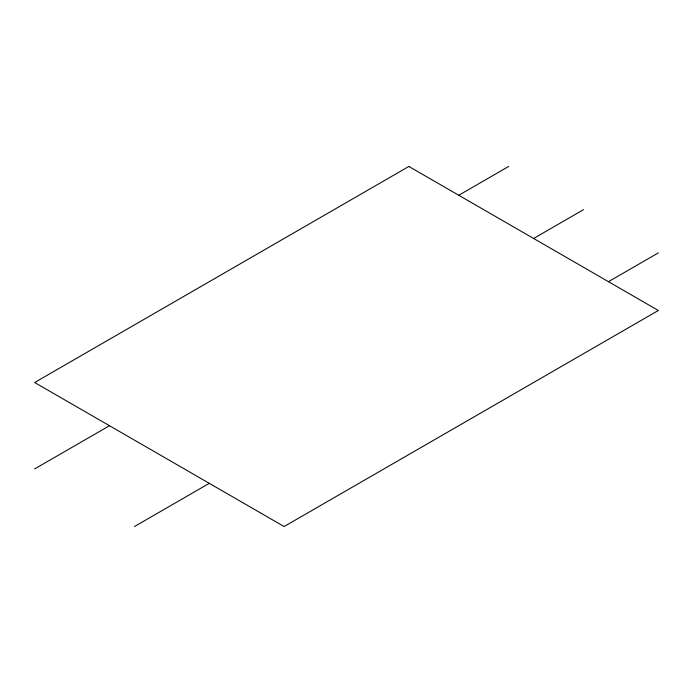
<?xml version="1.0" encoding="UTF-8"?>
<svg xmlns="http://www.w3.org/2000/svg" width="693" height="693" viewBox="0 0 693 693"><rect width="100%" height="100%" fill="white"/><g stroke="black" fill="none" stroke-linecap="round" stroke-linejoin="round"><path stroke-width="1.04" d="M458.766 195.261L508.662 166.459M34.65 468.927L109.494 425.719M533.61 238.47L583.506 209.667M134.442 526.541L209.286 483.333M608.454 281.687L658.35 252.876M408.87 166.459L34.65 382.51L284.13 526.541L658.35 310.49L408.87 166.459"/></g></svg>
